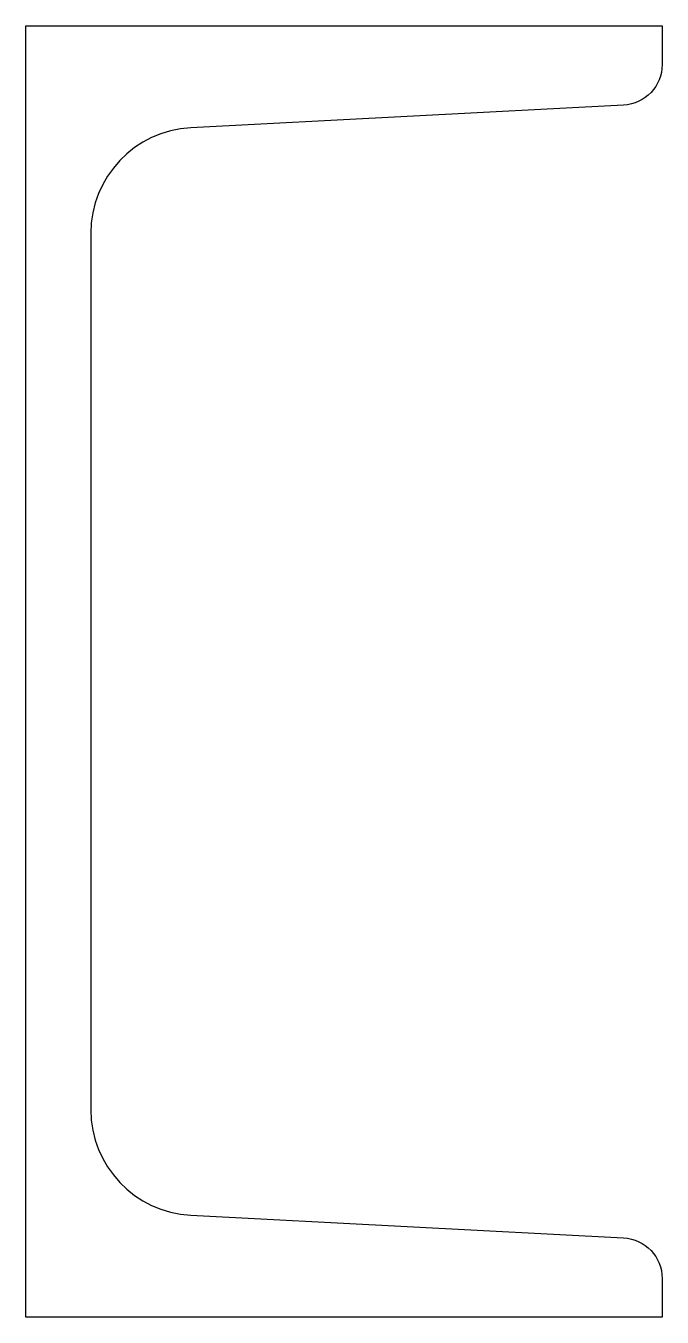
# Model space of a CAD drawing. Header units: inches. Extents: x -1.72 to 1.72, y -3.5 to 3.5.
import ezdxf

# ---------------------------------------------------------------- set-up
doc = ezdxf.new("R2010")
doc.units = ezdxf.units.IN
doc.layers.add('steel', color=7, linetype='Continuous')

msp = doc.modelspace()

# ---------------------------------------------------------------- linework, layer by layer
at = {"layer": 'steel'}
msp.add_lwpolyline([(-1.725, 3.5), (1.725, 3.5), (1.725, 3.2906, -0.39896), (1.5159, 3.0702), (-0.8299, 2.9473, 0.39896), (-1.373, 2.375), (-1.373, -2.375, 0.39896), (-0.8299, -2.9473), (1.5159, -3.0702, -0.39896), (1.725, -3.2906), (1.725, -3.5), (-1.725, -3.5), (-1.725, 3.5)], format="xyb", dxfattribs=at)

doc.saveas('drawing.dxf')
